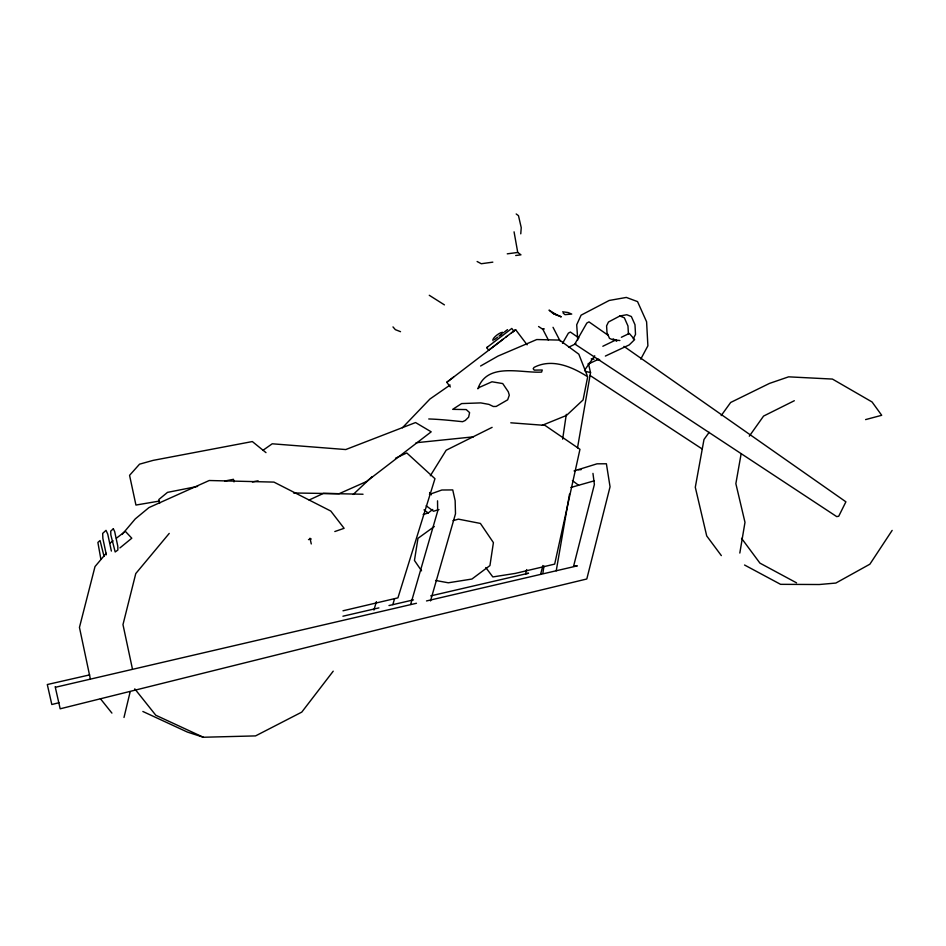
<?xml version="1.0" encoding="UTF-8"?>
<svg xmlns="http://www.w3.org/2000/svg" width="946" height="946" viewBox="0 0 946 946"><rect width="100%" height="100%" fill="white"/><g stroke="black" fill="none" stroke-linecap="round" stroke-linejoin="round"><path stroke-width="1.42" d="M520.761 233.828L521.234 227.643L518.479 215.664L516.197 213.973M542.874 573.335L543.95 566.039M562.645 439.133L566.299 414.336M739.819 553.055L744.987 522.334L735.858 483.654L741.085 454.08M556.224 570.852L569.504 494.167M577.509 447.86L590.541 372.618L588.4 363.37M123.997 717.47L130.17 691.739M540.686 574.021L542.886 565.507M526.697 569.563L525.586 573.796L528.566 573.217L430.714 595.885M430.501 600.911L455.499 513.784L455.144 500.671L452.744 489.922L441.841 490.004L429.449 494.415M410.659 604.435L437.655 511.183L437.537 500.824M392.827 604.636L394.482 598.984M373.93 610.052L376.402 601.668M633.252 338.798L635.523 334.411L634.979 324.691L631.349 316.52L626.808 314.734L619.843 315.999L608.467 322.007L606.587 325.885L607.001 332.649L609.484 338.349L612.594 339.697L619.878 340.525M640.749 359.137L647.892 345.822L646.591 321.782L637.545 301.608L626.335 297.434L609.212 300.461L581.092 315.172L576.705 324.774L577.746 339.945M562.503 343.363L568.369 333.158L570.391 332.046L578.857 337.947M430.347 475.732L446.181 450.225L492.121 427.356M892.149 530.399L869.882 564.183L835.85 583.055L819.236 584.522L780.568 584.332L744.549 565.01M584.569 370.217L594.738 355.779M749.303 436.177L763.576 416.074L794.321 400.726M709.157 432.322L703.99 439.476L695.298 487.261L706.709 535.933L721.337 555.609M721.195 415.601L730.667 402.464L769.476 383.414L788.609 376.839L832.433 379.074L872.058 401.967L881.707 415.294L865.59 419.598M333.217 671.187L301.774 712.113L255.55 735.905L203.355 737.253L187.332 732.05L142.858 711.475M169.228 533.414L135.775 573.56L122.98 624.62L132.416 668.881M106.236 553.268L95.014 566.559L79.452 627.411L90.308 678.743M122.152 534.431L135.254 518.916L148.971 507.576L209.22 480.509L273.95 482.105L330.804 511.065L344.108 528.317L334.813 531.534M402.417 427.769L429.945 399.011L450.107 385.01M527.111 344.817L515.617 329.669L513.311 331.467M353.225 494.439L372.168 476.618M512.827 331.833L513.796 331.076L511.798 328.451L486.705 347.643L488.704 350.268L503 339.318M109.701 543.382L113.047 540.805M116.393 538.215L125.333 531.321L131.79 538.215L119.941 547.911M450.343 386.961L446.784 382.302L453.607 377.052M494.439 339.602L497.584 337.225M423.146 514.565L428.183 512.969L432.771 509.456M498.956 336.173L502.137 333.713M506.205 336.859L515.617 329.669M446.784 382.302L506.867 336.35M500.28 335.168L501.463 334.269M511.384 332.909L513.796 331.076M504.407 331.987L507.517 329.634M486.717 347.655L487.58 347.016M434.297 526.52L417.978 538.345L414.454 560.458L421.549 570.84M262.822 450.414L272.223 443.792L345.751 449.551L415.554 422.555L431.199 431.825L366.374 481.597L339.141 493.694L293.567 492.984M480.592 366.007L498.045 356.063L536.749 339.543L559.594 340.087L578.822 354.194L587.111 375.326M568.629 347.265L575.901 343.682M602.839 346.26L616.071 339.851M621.368 337.284L629.303 333.441L634.636 339.614L629.208 344.923L605.369 356.063M395.487 458.242L406.78 452.957L434.959 478.7L397.935 597.86L342.996 610.785M588.152 364.104L598.747 359.149M309.117 500.032L323.402 493.41L363.039 494.238M542.271 425.274L566.5 415.436L583.067 399.945L587.691 376.792C572.07 366.764 551.932 358.037 534.029 367.415L533.201 368.727L534.218 370.134L542.259 370.004L541.597 372.085C520.738 373.327 487.048 361.904 477.884 388.782L479.409 387.352L491.967 381.782L502.728 383.568L508.286 391.762L509.303 395.18L507.659 399.827L496.201 406.437L493.315 406.496L488.952 404.391L480.781 402.901L461.636 403.575L452.696 409.346L466.224 409.571L469.606 412.622L468.613 417.162L465.243 420.485L462.594 421.691C451.218 420.532 440.056 419.303 428.739 418.972M438.979 509.539L433.552 511.266L426.185 505.779M574.068 470.931L596.997 463.824L606.398 463.777L610.052 486.788L586.804 578.987L419.929 619.252L60.177 708.802L55.175 686.713L56.003 687.139L416.453 603.276M453.004 520.678L458.396 519.141L480.402 523.434L493.41 542.614L489.945 565.578L471.924 579.035L448.321 582.795L435.574 580.466M570.911 487.462L594.194 480.84M58.983 702.736L51.817 704.51L47.3 684.537L89.657 674.888M426.504 600.947L577.285 565.862L573.572 566.299L594.384 484.482L592.965 473.39M342.925 616.224L378.908 607.888M388.983 605.546L413.449 599.882M308.491 539.598L311.269 538.984M159.224 501.096L135.94 505.058L129.567 475.341L139.547 464.167L153.157 460.371L252.334 441.557L265.98 452.626M252.393 481.963L258.128 480.793M197.608 486.41L167.501 492.369L158.81 499.547L159.626 503.319M224.841 481.017L233.449 479.315L234.005 481.892M492.831 262.148L481.289 263.733L477.115 261.51M507.257 253.835L517.734 252.452L520.95 254.829L515.7 255.515M416.063 442.74L473.378 436.851M544.34 328.936L542.283 328.936L538.57 326.524M578.172 469.665L581.069 469.689M510.781 422.803L544.979 425.381L579.957 449.326L554.675 564.112L515.298 573.406L492.831 576.93L485.795 567.553M591.215 358.865L594.041 359.173M596.855 359.48L599.681 359.799M562.669 311.813L568.002 312.523L571.739 314.072L564.999 314.651L563.166 313.138M585.148 371.258L590.541 372.618M400.525 331.679L395.345 329.646L392.992 326.914M619.843 315.999L624.348 317.797L627.967 325.98L628.44 334.316M203.355 737.253L155.771 715.223L134.77 688.854M796.567 582.854L759.934 563.13L741.534 538.309M429.271 295.282L444.419 304.872M589.926 375.396L702.109 448.924M608.278 335.392L588.98 321.877L586.839 323.047L574.825 344.048L836.713 516.611L838.7 516.268L845.901 501.818L623.958 346.378M613.103 338.774L616.721 341.305M424.009 509.87L428.183 512.969M572.413 480.568L578.585 485.274M100.394 698.692L111.912 713.095M493.055 340.726C491.092 338.633 501.924 330.308 503.438 332.779M429.579 492.488L431.341 494.829M553.02 327.316L560.067 340.962M542.531 328.7L548.455 340.182M310.004 538.203L311.269 543.95M111.368 551.069L107.749 534.135L106.011 530.351L102.676 533.402L102.866 538.44L106.342 554.782M104.06 556.437L100.063 540.521L97.887 542.436L100.808 558.85M514.068 231.841L517.734 252.452M113.343 528.79L110.729 531.108L110.836 534.88L115.187 551.967L117.883 550.04L117.801 546.232L114.679 531.605L113.343 528.79M559.713 316.118L552.653 313.138L549.035 310.134L557.608 315.467L552.653 313.138L561.25 316.91L559.713 316.118"/></g></svg>
